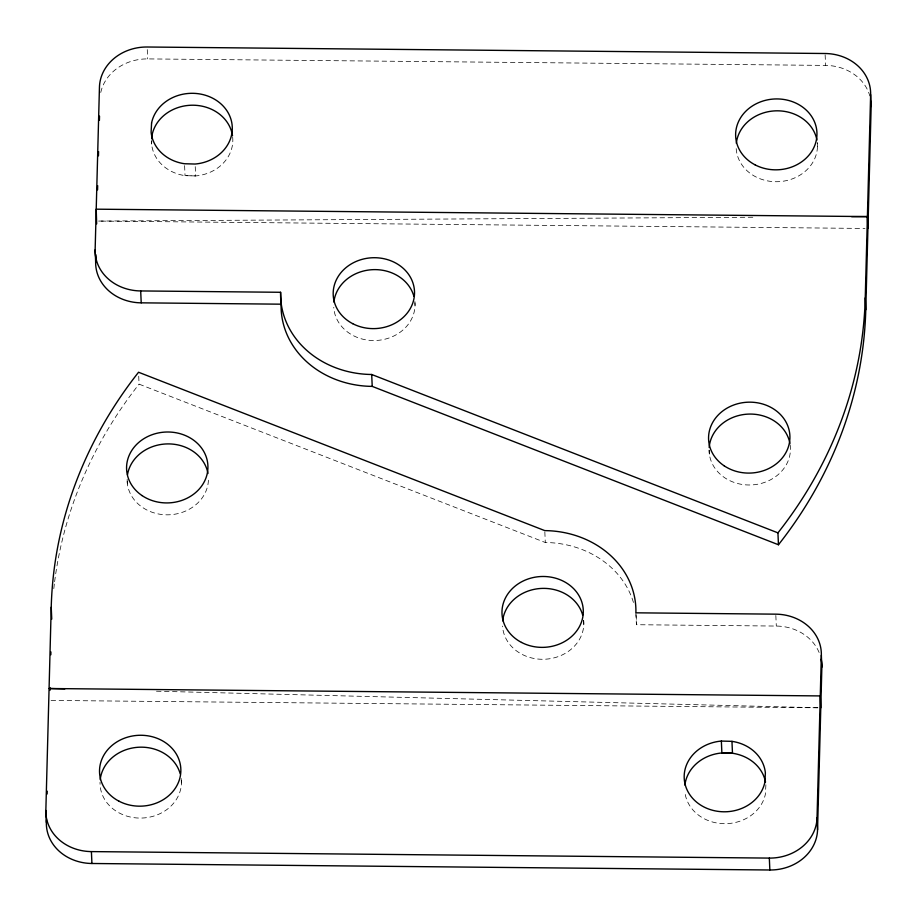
<?xml version="1.0" encoding="UTF-8"?>
<svg xmlns="http://www.w3.org/2000/svg" width="917" height="917" viewBox="0 0 917 917"><rect width="100%" height="100%" fill="white"/><g stroke="black" fill="none" stroke-linecap="round" stroke-linejoin="round"><path stroke-width="0.69" stroke-dasharray="4.58 3.44" d="M232.677 137.183A40.68 35.442 -2.5 0 1 195.642 175.938L185.039 175.64A40.68 35.442 -2.5 0 1 151.626 144.129L151.821 140.278M765.89 784.769L765.42 794.019A40.68 35.442 -2.5 0 1 723.547 823.672A40.68 35.442 -2.5 0 1 684.85 791.715M752.811 217.249L98.165 221.066L864.995 228.448M100.755 92.491A46.652 40.646 -2.5 0 1 147.671 58.906L825.598 65.405A46.652 40.646 -2.5 0 1 869.843 95.976M635.894 612.82L636.409 624.718L776.309 626.059A46.652 40.646 -2.5 0 1 819.729 654.073M51.088 700.428L817.918 707.798M195.642 175.938L185.039 175.64L184.581 165.06M156.463 691.2L817.918 707.752M138.719 376.211L139.063 384.143L545.306 542.509A93.305 81.292 -2.5 0 1 633.785 603.65M825.128 54.837L825.598 65.405M817.471 146.663L817.299 142.697A40.68 35.442 -2.5 0 1 778.155 181.692A40.68 35.442 -2.5 0 1 736.145 145.883M775.839 615.49L776.309 626.059M709.173 450.144L709.345 454.11M583.636 620.247L583.808 624.213M544.836 531.94L545.306 542.509M414.92 302.816L415.034 305.464M181.371 783.015L181.142 777.731A40.68 35.442 -2.5 0 1 142.811 818.01A40.68 35.442 -2.5 0 1 100.045 782.235M151.511 141.493L151.626 144.129M147.27 49.644L147.671 58.906M127.36 483.947L127.119 478.663A40.692 35.454 -2.5 0 0 167.971 514.827A40.692 35.454 -2.5 0 0 208.411 477.425M195.241 166.665L195.63 175.858M790.167 444.951A40.692 35.454 -2.5 0 1 752.249 484.898A40.692 35.454 -2.5 0 1 709.07 450.144M414.885 301.498A40.68 35.442 -2.5 0 1 377.231 340.413A40.68 35.442 -2.5 0 1 333.754 307.321M635.974 614.803A93.305 81.292 -2.5 0 1 636.409 624.718M583.659 620.247A40.68 35.442 -2.5 0 1 546.005 659.163A40.68 35.442 -2.5 0 1 502.527 626.07M53.805 588.634A491.638 428.331 -2.5 0 1 54.435 583.109M54.619 581.722A491.638 428.331 -2.5 0 1 139.063 384.143"/><path stroke-width="1.38" d="M49.919 690.432L49.988 687.578M50.836 654.772L50.905 651.918M865.774 309.797L871.15 106.51L870.634 94.611A46.652 40.646 -2.5 0 0 825.071 53.507L147.156 47.008A46.652 40.646 -2.5 0 0 99.449 87.207L95.139 249.837L95.655 261.735A46.652 40.646 -2.5 0 0 141.218 302.839L281.106 304.18A93.305 81.292 -2.5 0 0 372.222 386.389L778.453 544.755A491.638 428.331 -2.5 0 0 865.774 309.797L865.247 297.899L870.634 94.611M45.85 810.49L51.226 607.203A491.638 428.331 -2.5 0 1 138.547 372.245L544.778 530.611A93.305 81.292 -2.5 0 1 635.894 612.82L775.782 614.161A46.652 40.646 -2.5 0 1 821.345 655.265L821.861 667.163L817.551 829.793A46.652 40.646 -2.5 0 1 769.844 869.992L91.929 863.493A46.652 40.646 -2.5 0 1 46.366 822.389L45.85 810.49A46.652 40.646 -2.5 0 0 91.402 851.595L769.329 858.094A46.652 40.646 -2.5 0 0 817.036 817.895L821.345 655.265M46.366 822.389L46.446 819.546M47.134 794.019L47.214 791.188M95.655 261.735L95.849 254.72M96.663 223.874L96.216 209.179L867.402 216.584L867.86 228.482M97.557 189.876L97.672 185.624M98.463 155.833L98.578 151.58M99.403 120.379L99.517 116.127M151.89 138.925L152.107 134.879A40.68 35.442 -2.5 0 1 193.212 105.214A40.68 35.442 -2.5 0 1 232.517 135.876M851.641 216.676L867.402 216.584M95.139 249.837A46.652 40.646 -2.5 0 0 140.691 290.941L280.591 292.282A93.305 81.292 -2.5 0 0 371.694 374.491L777.937 532.857L778.453 544.755M64.832 688.908L49.082 688.518L820.268 695.923L820.784 707.821M721.358 741.062L731.961 741.36A40.68 35.442 -2.5 0 1 765.374 772.871L764.893 782.121A40.68 35.442 -2.5 0 1 721.255 811.694A40.68 35.442 -2.5 0 1 684.174 776.722A40.68 35.442 -2.5 0 1 721.358 741.062L721.874 752.96A40.68 35.442 -2.5 0 0 684.907 785.078M721.874 752.96L732.477 753.258A40.68 35.442 -2.5 0 1 765.523 782.144M721.874 752.674L732.477 753.258L731.961 741.36M817.036 817.895L817.551 829.793M769.329 858.094L769.844 869.992M371.694 374.491L372.222 386.389M280.591 292.282L281.106 304.18M140.691 290.941L141.218 302.839M91.402 851.595L91.929 863.493M51.226 607.203L51.753 619.101M333.891 302.048A40.68 35.442 -2.5 0 1 371.5 269.736A40.68 35.442 -2.5 0 1 413.888 296.271M709.173 447.485A40.692 35.454 -2.5 0 1 748.043 414.117A40.692 35.454 -2.5 0 1 789.961 443.645M736.328 143.247A40.68 35.442 -2.5 0 1 775.461 110.854A40.68 35.442 -2.5 0 1 816.932 140.06M865.247 297.899A491.638 428.331 -2.5 0 1 777.937 532.857M870.886 101.202A46.652 40.646 -2.5 0 1 871.15 106.51M127.497 474.685A40.692 35.454 -2.5 0 1 167.559 443.908A40.692 35.454 -2.5 0 1 207.964 473.493M502.665 620.798A40.68 35.442 -2.5 0 1 540.285 588.496A40.68 35.442 -2.5 0 1 582.673 615.02M100.228 779.599A40.68 35.442 -2.5 0 1 137.837 747.286A40.68 35.442 -2.5 0 1 180.225 773.822M821.173 659.231A46.652 40.646 -2.5 0 1 821.861 667.163M151.58 122.981L151.11 132.231A40.68 35.442 -2.5 0 0 184.523 163.742L195.126 164.04A40.68 35.442 -2.5 0 0 232.299 128.38A40.68 35.442 -2.5 0 0 195.218 93.408A40.68 35.442 -2.5 0 0 151.58 122.981M352.713 323.678A40.68 35.442 -2.5 0 0 414.518 293.566A40.68 35.442 -2.5 0 0 354.329 262.273A40.68 35.442 -2.5 0 0 352.713 323.678M724.04 465.733A40.692 35.454 -2.5 0 0 789.503 442.315A40.692 35.454 -2.5 0 0 734.173 404.844A40.692 35.454 -2.5 0 0 724.04 465.733M755.149 164.888A40.68 35.442 -2.5 0 0 816.955 134.765A40.68 35.442 -2.5 0 0 756.777 103.483A40.68 35.442 -2.5 0 0 755.149 164.888M521.486 642.427A40.68 35.442 -2.5 0 0 583.292 612.315A40.68 35.442 -2.5 0 0 523.114 581.034A40.68 35.442 -2.5 0 0 521.486 642.427M142.043 495.57A40.692 35.454 -2.5 0 0 207.506 472.152A40.692 35.454 -2.5 0 0 152.176 434.681A40.692 35.454 -2.5 0 0 142.043 495.57M119.05 801.229A40.68 35.442 -2.5 0 0 180.855 771.117A40.68 35.442 -2.5 0 0 120.666 739.824A40.68 35.442 -2.5 0 0 119.05 801.229"/></g></svg>
